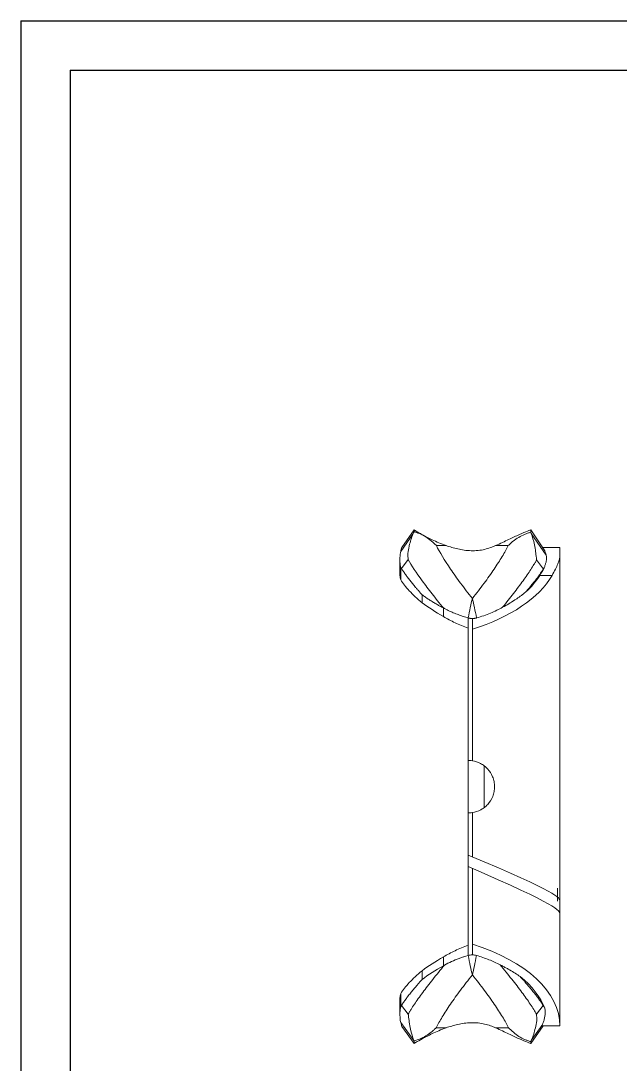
# Model space of a CAD drawing. Header units: inches. Extents: x 1582 to 2189, y 327 to 504.
# Drawn here: x 1581.9 to 1633.2, y 414.5 to 503.9 of the extents above; entities that cross this region are included whole.
import ezdxf

# ---------------------------------------------------------------- set-up
doc = ezdxf.new("R2010")
doc.units = ezdxf.units.IN
doc.header["$LTSCALE"] = 15

msp = doc.modelspace()

# ---------------------------------------------------------------- linework, layer by layer
for p, q in [((1581.852, 503.888), (1832.153, 503.888)), ((1581.852, 503.888), (1581.852, 326.907)), ((1586.066, 499.674), (1827.94, 499.674)), ((1586.066, 499.674), (1586.066, 331.121))]:
    msp.add_line(p, q)
at = {"color": 7, "linetype": 'Continuous', "lineweight": 15}
for p, q in [((1615.457, 459.896), (1614.411, 458.42)), ((1615.552, 460.268), (1614.504, 458.765)), ((1615.552, 460.268), (1615.552, 460.113)), ((1625.552, 460.072), (1625.552, 460.268)), ((1625.552, 460.268), (1626.706, 458.576)), ((1625.595, 459.967), (1626.882, 458.109)), ((1618.312, 458.924), (1617.466, 458.924)), ((1623.621, 458.924), (1622.536, 458.924)), ((1626.575, 458.768), (1628.052, 458.768)), ((1628.052, 458.768), (1628.052, 458.121)), ((1614.344, 457.707), (1614.344, 456.455)), ((1615.047, 457.742), (1614.472, 456.967)), ((1626.061, 457.716), (1626.638, 456.921)), ((1628.052, 458.121), (1628.052, 457.086)), ((1614.346, 456.352), (1614.346, 457.571)), ((1614.418, 455.995), (1614.418, 457.055)), ((1628.052, 428.423), (1628.052, 457.086)), ((1614.346, 456.352), (1614.346, 456.466)), ((1614.346, 456.352), (1614.346, 456.455)), ((1627.379, 456.375), (1626.329, 456.375)), ((1616.235, 454.035), (1616.235, 454.723)), ((1618.069, 452.849), (1618.069, 453.583)), ((1620.204, 451.848), (1620.204, 452.728)), ((1620.552, 452.68), (1620.552, 451.768)), ((1620.204, 440.518), (1620.204, 451.848)), ((1620.552, 451.768), (1620.552, 440.491)), ((1620.204, 436.018), (1620.204, 440.518)), ((1620.552, 440.491), (1620.204, 440.518)), ((1621.552, 436.458), (1621.552, 440.069)), ((1620.204, 436.018), (1620.552, 436.045)), ((1620.204, 424.688), (1620.204, 436.018)), ((1620.552, 436.045), (1620.552, 432.265)), ((1620.552, 431.276), (1620.552, 424.768)), ((1627.852, 428.474), (1627.852, 429.581)), ((1628.052, 428.423), (1628.052, 428.423)), ((1628.052, 427.342), (1628.052, 428.423)), ((1628.052, 427.316), (1628.052, 427.342)), ((1628.052, 427.316), (1628.052, 427.316)), ((1628.052, 419.45), (1628.052, 427.316)), ((1620.204, 423.809), (1620.204, 424.688)), ((1620.552, 423.856), (1620.552, 424.768)), ((1618.069, 422.935), (1618.069, 423.687)), ((1616.235, 421.749), (1616.235, 422.501)), ((1614.346, 418.917), (1614.346, 420.184)), ((1614.346, 420.081), (1614.346, 420.184)), ((1614.418, 419.426), (1614.418, 420.541)), ((1614.344, 420.081), (1614.344, 418.772)), ((1614.477, 419.524), (1615.052, 418.768)), ((1626.627, 419.524), (1626.052, 418.768)), ((1628.052, 419.45), (1628.052, 417.768)), ((1614.411, 418.076), (1615.53, 416.535)), ((1614.504, 417.736), (1615.552, 416.268)), ((1617.448, 417.612), (1618.312, 417.612)), ((1622.536, 417.612), (1623.656, 417.612)), ((1626.624, 417.768), (1625.552, 416.268)), ((1626.521, 417.839), (1625.636, 416.619)), ((1626.487, 417.768), (1628.052, 417.768)), ((1615.552, 416.481), (1615.552, 416.268)), ((1625.552, 416.268), (1625.552, 416.431))]:
    msp.add_line(p, q, dxfattribs=at)
at = {"color": 8, "linetype": 'Continuous', "lineweight": 15}
msp.add_line((1614.504, 458.765), (1614.504, 458.768), dxfattribs=at)
at = {"color": 7, "linetype": 'Continuous', "lineweight": 15}
for centre, major_axis, start_param, end_param in [((1613.052, 458.768), (15, 0), 5.235988, 5.982557), ((1613.052, 458.768), (14, 0), 5.750845, 5.960334), ((1613.052, 417.768), (15, 0), 0, 1.047198), ((1613.052, 417.768), (14, 0), 0.204994, 0.594776)]:
    msp.add_ellipse(centre, major_axis=major_axis, ratio=0.53886, start_param=start_param, end_param=end_param, dxfattribs=at)
for points, knots in [([(1615.047, 457.742), (1615.051, 457.746), (1615.052, 457.751), (1615.054, 457.759), (1615.054, 457.763), (1615.055, 457.773), (1615.055, 457.78), (1615.054, 457.799), (1615.053, 457.811), (1615.05, 457.845), (1615.047, 457.868), (1615.037, 457.933), (1615.03, 457.975), (1615.021, 458.038), (1615.018, 458.058), (1615.014, 458.101), (1615.014, 458.124), (1615.017, 458.197), (1615.023, 458.248), (1615.044, 458.401), (1615.062, 458.503), (1615.101, 458.704), (1615.121, 458.802), (1615.23, 459.277), (1615.335, 459.615), (1615.457, 459.896)], [0, 0, 0, 0, 0.003906, 0.003906, 0.007813, 0.007813, 0.015625, 0.015625, 0.03125, 0.03125, 0.0625, 0.0625, 0.125, 0.125, 0.15625, 0.15625, 0.1875, 0.1875, 0.25, 0.25, 0.375, 0.375, 0.5, 0.5, 1, 1, 1, 1]), ([(1615.552, 460.268), (1615.552, 460.268), (1615.612, 460.232), (1615.846, 460.094), (1616.024, 459.99), (1616.486, 459.737), (1616.77, 459.586), (1617.459, 459.259), (1617.851, 459.086), (1618.312, 458.924)], [0, 0, 0, 0, 0.25, 0.25, 0.5, 0.5, 0.75, 0.75, 1, 1, 1, 1]), ([(1615.552, 460.113), (1615.646, 460.088), (1615.735, 460.061), (1615.909, 459.999), (1615.995, 459.966), (1616.248, 459.855), (1616.412, 459.769), (1616.728, 459.571), (1616.879, 459.459), (1617.097, 459.272), (1617.167, 459.206), (1617.313, 459.069), (1617.389, 458.998), (1617.466, 458.924)], [0, 0, 0, 0, 0.125, 0.125, 0.25, 0.25, 0.5, 0.5, 0.75, 0.75, 0.875, 0.875, 1, 1, 1, 1]), ([(1622.536, 458.924), (1622.748, 459.014), (1622.942, 459.105), (1623.312, 459.28), (1623.487, 459.365), (1623.992, 459.607), (1624.304, 459.752), (1624.861, 459.996), (1625.102, 460.094), (1625.363, 460.196), (1625.433, 460.223), (1625.527, 460.259), (1625.552, 460.268), (1625.552, 460.268)], [0, 0, 0, 0, 0.125, 0.125, 0.25, 0.25, 0.5, 0.5, 0.75, 0.75, 0.875, 0.875, 1, 1, 1, 1]), ([(1625.552, 460.072), (1625.46, 460.046), (1625.373, 460.018), (1625.197, 459.955), (1625.11, 459.921), (1624.853, 459.812), (1624.687, 459.727), (1624.364, 459.537), (1624.208, 459.431), (1623.983, 459.254), (1623.909, 459.192), (1623.764, 459.062), (1623.694, 458.994), (1623.621, 458.924)], [0, 0, 0, 0, 0.125, 0.125, 0.25, 0.25, 0.5, 0.5, 0.75, 0.75, 0.875, 0.875, 1, 1, 1, 1]), ([(1625.595, 459.967), (1625.703, 459.698), (1625.795, 459.368), (1625.909, 458.802), (1625.943, 458.601), (1625.988, 458.283), (1626.002, 458.174), (1626.022, 458.007), (1626.028, 457.951), (1626.038, 457.866), (1626.041, 457.837), (1626.046, 457.793), (1626.047, 457.779), (1626.05, 457.757), (1626.051, 457.749), (1626.054, 457.737), (1626.054, 457.733), (1626.057, 457.725), (1626.058, 457.72), (1626.061, 457.716)], [0, 0, 0, 0, 0.5, 0.5, 0.75, 0.75, 0.875, 0.875, 0.9375, 0.9375, 0.96875, 0.96875, 0.984375, 0.984375, 0.992188, 0.992188, 0.996094, 0.996094, 1, 1, 1, 1]), ([(1614.411, 458.42), (1614.417, 458.446), (1614.428, 458.497), (1614.444, 458.562), (1614.458, 458.618), (1614.471, 458.666), (1614.481, 458.704), (1614.49, 458.734), (1614.498, 458.755), (1614.502, 458.762), (1614.504, 458.765)], [0, 0, 0, 0, 0.125749, 0.251244, 0.3766, 0.501932, 0.627103, 0.751879, 0.876198, 1, 1, 1, 1]), ([(1617.466, 458.924), (1617.744, 458.352), (1618.16, 457.677), (1618.944, 456.526), (1619.234, 456.118), (1619.857, 455.278), (1620.192, 454.843), (1620.552, 454.398)], [0, 0, 0, 0, 0.5, 0.5, 0.75, 0.75, 1, 1, 1, 1]), ([(1622.536, 458.924), (1622.396, 458.865), (1622.25, 458.807), (1621.94, 458.698), (1621.773, 458.646), (1621.422, 458.562), (1621.234, 458.528), (1620.842, 458.488), (1620.644, 458.482), (1620.244, 458.494), (1620.045, 458.511), (1619.665, 458.563), (1619.478, 458.598), (1618.942, 458.718), (1618.617, 458.817), (1618.312, 458.924)], [0, 0, 0, 0, 0.125, 0.125, 0.25, 0.25, 0.375, 0.375, 0.5, 0.5, 0.625, 0.625, 0.75, 0.75, 1, 1, 1, 1]), ([(1620.552, 454.398), (1620.909, 454.842), (1621.241, 455.277), (1621.86, 456.115), (1622.147, 456.521), (1622.669, 457.29), (1622.903, 457.654), (1623.31, 458.328), (1623.483, 458.639), (1623.621, 458.924)], [0, 0, 0, 0, 0.25, 0.25, 0.5, 0.5, 0.75, 0.75, 1, 1, 1, 1]), ([(1614.346, 457.571), (1614.345, 457.623), (1614.344, 457.726), (1614.346, 457.868), (1614.351, 458), (1614.36, 458.121), (1614.373, 458.232), (1614.39, 458.333), (1614.404, 458.391), (1614.411, 458.42)], [0, 0, 0, 0, 0.1443043, 0.2881233, 0.431427, 0.5742387, 0.7166099, 0.8586922, 1, 1, 1, 1]), ([(1618.069, 453.583), (1617.726, 454), (1617.402, 454.405), (1616.794, 455.184), (1616.512, 455.556), (1615.744, 456.604), (1615.331, 457.218), (1615.047, 457.742)], [0, 0, 0, 0, 0.25, 0.25, 0.5, 0.5, 1, 1, 1, 1]), ([(1626.061, 457.716), (1626.027, 457.653), (1625.991, 457.587), (1625.915, 457.454), (1625.875, 457.385), (1625.749, 457.177), (1625.658, 457.032), (1625.364, 456.582), (1625.141, 456.26), (1624.643, 455.57), (1624.37, 455.206), (1623.786, 454.446), (1623.474, 454.051), (1623.145, 453.644)], [0, 0, 0, 0, 0.0625, 0.0625, 0.125, 0.125, 0.25, 0.25, 0.5, 0.5, 0.75, 0.75, 1, 1, 1, 1]), ([(1626.882, 458.109), (1626.888, 458.081), (1626.9, 458.025), (1626.909, 457.933), (1626.91, 457.837), (1626.904, 457.735), (1626.889, 457.628), (1626.866, 457.516), (1626.835, 457.398), (1626.796, 457.275), (1626.75, 457.147), (1626.713, 457.058), (1626.694, 457.013)], [0, 0, 0, 0, 0.098908, 0.197904, 0.297046, 0.396393, 0.496003, 0.595933, 0.696242, 0.796986, 0.89822, 1, 1, 1, 1]), ([(1628.052, 458.121), (1628.052, 457.915), (1627.99, 457.664), (1627.761, 457.081), (1627.594, 456.748), (1627.379, 456.375)], [0, 0, 0, 0, 0.5, 0.5, 1, 1, 1, 1]), ([(1614.418, 457.055), (1614.407, 457.098), (1614.387, 457.184), (1614.365, 457.313), (1614.351, 457.442), (1614.348, 457.528), (1614.346, 457.571)], [0, 0, 0, 0, 0.249911, 0.499748, 0.749711, 1, 1, 1, 1]), ([(1614.472, 456.967), (1614.462, 456.982), (1614.444, 457.012), (1614.426, 457.041), (1614.418, 457.055)], [0, 0, 0, 0, 0.500592, 1, 1, 1, 1]), ([(1616.235, 454.723), (1616.171, 454.795), (1616.043, 454.939), (1615.862, 455.148), (1615.659, 455.387), (1615.439, 455.65), (1615.206, 455.939), (1614.991, 456.217), (1614.794, 456.483), (1614.619, 456.734), (1614.521, 456.89), (1614.472, 456.967)], [0, 0, 0, 0, 0.0842, 0.167169, 0.248919, 0.374202, 0.497419, 0.624966, 0.751201, 0.87619, 1, 1, 1, 1]), ([(1626.638, 456.921), (1626.61, 456.875), (1626.552, 456.783), (1626.456, 456.638), (1626.352, 456.488), (1626.241, 456.332), (1626.121, 456.171), (1625.955, 455.953), (1625.731, 455.671), (1625.44, 455.317), (1625.224, 455.066), (1625.115, 454.939)], [0, 0, 0, 0, 0.082693, 0.16582, 0.249395, 0.333437, 0.41796, 0.502981, 0.665225, 0.830867, 1, 1, 1, 1]), ([(1626.694, 457.013), (1626.685, 456.998), (1626.667, 456.968), (1626.648, 456.937), (1626.638, 456.921)], [0, 0, 0, 0, 0.499394, 1, 1, 1, 1]), ([(1616.235, 454.035), (1615.814, 454.382), (1615.452, 454.721), (1614.845, 455.376), (1614.6, 455.692), (1614.418, 455.995)], [0, 0, 0, 0, 0.5, 0.5, 1, 1, 1, 1]), ([(1618.069, 453.583), (1617.971, 453.635), (1617.793, 453.73), (1617.559, 453.862), (1617.378, 453.968), (1617.245, 454.047), (1617.159, 454.1), (1617.062, 454.157), (1616.945, 454.232), (1616.793, 454.33), (1616.647, 454.428), (1616.505, 454.526), (1616.367, 454.624), (1616.279, 454.69), (1616.235, 454.723)], [0, 0, 0, 0, 0.146208, 0.26583, 0.360035, 0.429729, 0.476389, 0.50013, 0.58551, 0.670036, 0.753728, 0.836606, 0.91869, 1, 1, 1, 1]), ([(1620.204, 452.728), (1620.259, 453.039), (1620.316, 453.335), (1620.433, 453.895), (1620.492, 454.158), (1620.552, 454.398)], [0, 0, 0, 0, 0.5, 0.5, 1, 1, 1, 1]), ([(1620.906, 452.728), (1620.85, 453.039), (1620.791, 453.335), (1620.673, 453.895), (1620.612, 454.158), (1620.552, 454.398)], [0, 0, 0, 0, 0.5, 0.5, 1, 1, 1, 1]), ([(1625.115, 454.939), (1625.057, 454.892), (1624.941, 454.798), (1624.756, 454.657), (1624.563, 454.517), (1624.361, 454.377), (1624.067, 454.183), (1623.668, 453.936), (1623.321, 453.742), (1623.145, 453.644)], [0, 0, 0, 0, 0.101941, 0.205238, 0.309947, 0.416119, 0.523805, 0.75765, 1, 1, 1, 1]), ([(1620.204, 452.728), (1620.132, 452.748), (1619.986, 452.79), (1619.772, 452.859), (1619.557, 452.932), (1619.343, 453.01), (1619.129, 453.093), (1618.915, 453.181), (1618.701, 453.274), (1618.488, 453.372), (1618.276, 453.475), (1618.138, 453.546), (1618.069, 453.583)], [0, 0, 0, 0, 0.090028, 0.182057, 0.276183, 0.372502, 0.471109, 0.572103, 0.67554, 0.781379, 0.889558, 1, 1, 1, 1]), ([(1623.145, 453.644), (1622.817, 453.465), (1622.47, 453.297), (1621.727, 452.99), (1621.333, 452.849), (1620.906, 452.728)], [0, 0, 0, 0, 0.5, 0.5, 1, 1, 1, 1]), ([(1620.204, 451.848), (1619.8, 451.988), (1619.425, 452.147), (1618.715, 452.486), (1618.382, 452.665), (1618.069, 452.849)], [0, 0, 0, 0, 0.5, 0.5, 1, 1, 1, 1]), ([(1620.204, 451.848), (1619.8, 451.988), (1619.425, 452.147), (1618.715, 452.486), (1618.382, 452.665), (1618.069, 452.849)], [0, 0, 0, 0, 0.5, 0.5, 1, 1, 1, 1]), ([(1620.552, 452.68), (1620.529, 452.68), (1620.482, 452.681), (1620.411, 452.687), (1620.34, 452.697), (1620.27, 452.71), (1620.226, 452.722), (1620.204, 452.728)], [0, 0, 0, 0, 0.1904, 0.385481, 0.585488, 0.790403, 1, 1, 1, 1]), ([(1620.906, 452.728), (1620.883, 452.722), (1620.839, 452.71), (1620.77, 452.697), (1620.7, 452.687), (1620.628, 452.681), (1620.578, 452.68), (1620.553, 452.68), (1620.552, 452.68)], [0, 0, 0, 0, 0.206204, 0.406176, 0.602145, 0.796476, 0.991596, 1, 1, 1, 1]), ([(1620.552, 440.491), (1620.803, 440.452), (1621.038, 440.373), (1621.368, 440.197), (1621.476, 440.128), (1621.677, 439.973), (1621.771, 439.887), (1622.033, 439.603), (1622.183, 439.373), (1622.34, 438.987), (1622.382, 438.848), (1622.438, 438.568), (1622.453, 438.425), (1622.454, 438.133), (1622.441, 437.987), (1622.387, 437.706), (1622.346, 437.567), (1622.192, 437.178), (1622.043, 436.947), (1621.78, 436.657), (1621.684, 436.569), (1621.482, 436.412), (1621.377, 436.344), (1621.044, 436.166), (1620.803, 436.085), (1620.552, 436.045)], [0, 0, 0, 0, 0.125, 0.125, 0.1875, 0.1875, 0.25, 0.25, 0.375, 0.375, 0.4375, 0.4375, 0.5, 0.5, 0.5625, 0.5625, 0.625, 0.625, 0.75, 0.75, 0.8125, 0.8125, 0.875, 0.875, 1, 1, 1, 1]), ([(1618.069, 423.687), (1618.382, 423.871), (1618.714, 424.05), (1619.424, 424.388), (1619.801, 424.548), (1620.204, 424.688)], [0, 0, 0, 0, 0.5, 0.5, 1, 1, 1, 1]), ([(1618.069, 423.687), (1618.382, 423.871), (1618.714, 424.05), (1619.424, 424.388), (1619.801, 424.548), (1620.204, 424.688)], [0, 0, 0, 0, 0.5, 0.5, 1, 1, 1, 1]), ([(1620.202, 423.807), (1620.308, 423.837), (1620.429, 423.854), (1620.674, 423.855), (1620.796, 423.837), (1620.903, 423.807)], [0, 0, 0, 0, 0.5, 0.5, 1, 1, 1, 1]), ([(1620.202, 423.807), (1620.257, 423.497), (1620.315, 423.201), (1620.432, 422.643), (1620.492, 422.38), (1620.552, 422.141)], [0, 0, 0, 0, 0.5, 0.5, 1, 1, 1, 1]), ([(1620.903, 423.807), (1620.847, 423.497), (1620.79, 423.201), (1620.672, 422.643), (1620.612, 422.38), (1620.552, 422.141)], [0, 0, 0, 0, 0.5, 0.5, 1, 1, 1, 1]), ([(1620.903, 423.807), (1621.28, 423.701), (1621.632, 423.579), (1622.303, 423.313), (1622.621, 423.169), (1622.921, 423.016)], [0, 0, 0, 0, 0.5, 0.5, 1, 1, 1, 1]), ([(1615.052, 418.768), (1615.088, 418.833), (1615.127, 418.901), (1615.207, 419.039), (1615.25, 419.109), (1615.383, 419.325), (1615.48, 419.474), (1615.792, 419.941), (1616.031, 420.275), (1616.561, 420.99), (1616.852, 421.368), (1617.475, 422.155), (1617.807, 422.564), (1618.158, 422.985)], [0, 0, 0, 0, 0.0625, 0.0625, 0.125, 0.125, 0.25, 0.25, 0.5, 0.5, 0.75, 0.75, 1, 1, 1, 1]), ([(1622.921, 423.016), (1623.017, 422.966), (1623.208, 422.867), (1623.483, 422.718), (1623.824, 422.524), (1624.219, 422.286), (1624.507, 422.091), (1624.648, 421.995)], [0, 0, 0, 0, 0.154542, 0.306278, 0.455275, 0.731734, 1, 1, 1, 1]), ([(1622.921, 423.016), (1623.275, 422.591), (1623.61, 422.179), (1624.239, 421.386), (1624.531, 421.005), (1625.063, 420.29), (1625.303, 419.954), (1625.724, 419.326), (1625.906, 419.033), (1626.052, 418.768)], [0, 0, 0, 0, 0.25, 0.25, 0.5, 0.5, 0.75, 0.75, 1, 1, 1, 1]), ([(1614.418, 420.541), (1614.6, 420.844), (1614.845, 421.16), (1615.452, 421.815), (1615.814, 422.154), (1616.235, 422.501)], [0, 0, 0, 0, 0.5, 0.5, 1, 1, 1, 1]), ([(1620.552, 422.141), (1620.191, 421.697), (1619.855, 421.263), (1619.229, 420.424), (1618.939, 420.018), (1618.411, 419.248), (1618.174, 418.884), (1617.762, 418.209), (1617.587, 417.897), (1617.448, 417.612)], [0, 0, 0, 0, 0.25, 0.25, 0.5, 0.5, 0.75, 0.75, 1, 1, 1, 1]), ([(1623.656, 417.612), (1623.517, 417.898), (1623.34, 418.212), (1622.929, 418.885), (1622.694, 419.246), (1622.168, 420.014), (1621.877, 420.421), (1621.251, 421.261), (1620.914, 421.696), (1620.552, 422.141)], [0, 0, 0, 0, 0.25, 0.25, 0.5, 0.5, 0.75, 0.75, 1, 1, 1, 1]), ([(1624.648, 421.995), (1624.703, 421.935), (1624.812, 421.814), (1624.969, 421.638), (1625.119, 421.467), (1625.315, 421.242), (1625.547, 420.968), (1625.808, 420.651), (1626.047, 420.348), (1626.266, 420.058), (1626.462, 419.781), (1626.572, 419.609), (1626.627, 419.524)], [0, 0, 0, 0, 0.063575, 0.126321, 0.188244, 0.249349, 0.3748, 0.497833, 0.623433, 0.747298, 0.874209, 1, 1, 1, 1]), ([(1614.477, 419.524), (1614.504, 419.566), (1614.558, 419.651), (1614.646, 419.783), (1614.741, 419.92), (1614.875, 420.106), (1615.057, 420.348), (1615.296, 420.651), (1615.557, 420.968), (1615.804, 421.259), (1616.032, 421.521), (1616.167, 421.672), (1616.235, 421.749)], [0, 0, 0, 0, 0.068714, 0.137722, 0.207034, 0.276663, 0.412255, 0.549767, 0.684444, 0.821796, 0.910115, 1, 1, 1, 1]), ([(1614.418, 419.426), (1614.427, 419.442), (1614.447, 419.474), (1614.467, 419.507), (1614.477, 419.524)], [0, 0, 0, 0, 0.499369, 1, 1, 1, 1]), ([(1626.759, 419.304), (1626.766, 419.255), (1626.781, 419.157), (1626.791, 419.01), (1626.791, 418.862), (1626.778, 418.666), (1626.737, 418.423), (1626.652, 418.13), (1626.565, 417.936), (1626.521, 417.839)], [0, 0, 0, 0, 0.09966, 0.199525, 0.2997, 0.400288, 0.597262, 0.79693, 1, 1, 1, 1]), ([(1626.627, 419.524), (1626.65, 419.485), (1626.697, 419.41), (1626.738, 419.339), (1626.759, 419.304)], [0, 0, 0, 0, 0.5014244, 1, 1, 1, 1]), ([(1614.411, 418.077), (1614.399, 418.125), (1614.387, 418.181), (1614.368, 418.301), (1614.361, 418.366), (1614.345, 418.576), (1614.343, 418.736), (1614.346, 418.917)], [0, 0, 0, 0, 0.25, 0.25, 0.5, 0.5, 1, 1, 1, 1]), ([(1615.53, 416.535), (1615.421, 416.798), (1615.328, 417.124), (1615.211, 417.686), (1615.176, 417.886), (1615.129, 418.203), (1615.114, 418.311), (1615.093, 418.477), (1615.087, 418.533), (1615.076, 418.619), (1615.073, 418.647), (1615.068, 418.691), (1615.066, 418.705), (1615.063, 418.728), (1615.062, 418.735), (1615.06, 418.747), (1615.059, 418.751), (1615.057, 418.759), (1615.055, 418.764), (1615.052, 418.768)], [0, 0, 0, 0, 0.5, 0.5, 0.75, 0.75, 0.875, 0.875, 0.9375, 0.9375, 0.96875, 0.96875, 0.984375, 0.984375, 0.992187, 0.992187, 0.996094, 0.996094, 1, 1, 1, 1]), ([(1626.052, 418.768), (1626.049, 418.764), (1626.047, 418.759), (1626.046, 418.751), (1626.045, 418.747), (1626.045, 418.737), (1626.045, 418.73), (1626.045, 418.711), (1626.046, 418.699), (1626.05, 418.664), (1626.053, 418.642), (1626.063, 418.576), (1626.07, 418.534), (1626.079, 418.471), (1626.082, 418.451), (1626.086, 418.407), (1626.085, 418.384), (1626.081, 418.311), (1626.075, 418.26), (1626.039, 418.004), (1625.997, 417.802), (1625.864, 417.232), (1625.758, 416.897), (1625.636, 416.619)], [0, 0, 0, 0, 0.003906, 0.003906, 0.007812, 0.007812, 0.015625, 0.015625, 0.03125, 0.03125, 0.0625, 0.0625, 0.125, 0.125, 0.15625, 0.15625, 0.1875, 0.1875, 0.25, 0.25, 0.5, 0.5, 1, 1, 1, 1]), ([(1615.552, 416.481), (1615.907, 416.586), (1616.243, 416.731), (1616.718, 417.013), (1616.871, 417.117), (1617.093, 417.29), (1617.165, 417.351), (1617.307, 417.477), (1617.376, 417.544), (1617.448, 417.612)], [0, 0, 0, 0, 0.5, 0.5, 0.75, 0.75, 0.875, 0.875, 1, 1, 1, 1]), ([(1615.552, 416.268), (1615.552, 416.268), (1615.612, 416.304), (1615.846, 416.442), (1616.024, 416.546), (1616.486, 416.799), (1616.77, 416.95), (1617.459, 417.277), (1617.851, 417.45), (1618.312, 417.612)], [0, 0, 0, 0, 0.25, 0.25, 0.5, 0.5, 0.75, 0.75, 1, 1, 1, 1]), ([(1618.312, 417.612), (1618.617, 417.719), (1618.943, 417.819), (1619.481, 417.939), (1619.666, 417.973), (1620.047, 418.025), (1620.246, 418.043), (1620.645, 418.054), (1620.846, 418.047), (1621.239, 418.007), (1621.424, 417.974), (1621.778, 417.888), (1621.942, 417.838), (1622.251, 417.729), (1622.396, 417.671), (1622.536, 417.612)], [0, 0, 0, 0, 0.25, 0.25, 0.375, 0.375, 0.5, 0.5, 0.625, 0.625, 0.75, 0.75, 0.875, 0.875, 1, 1, 1, 1]), ([(1622.536, 417.612), (1622.748, 417.522), (1622.942, 417.431), (1623.312, 417.256), (1623.487, 417.171), (1623.992, 416.929), (1624.304, 416.784), (1624.861, 416.54), (1625.102, 416.442), (1625.363, 416.34), (1625.433, 416.313), (1625.527, 416.277), (1625.552, 416.268), (1625.552, 416.268)], [0, 0, 0, 0, 0.125, 0.125, 0.25, 0.25, 0.5, 0.5, 0.75, 0.75, 0.875, 0.875, 1, 1, 1, 1]), ([(1625.552, 416.431), (1625.459, 416.456), (1625.372, 416.484), (1625.199, 416.546), (1625.114, 416.579), (1624.863, 416.69), (1624.7, 416.776), (1624.388, 416.972), (1624.238, 417.083), (1624.022, 417.268), (1623.953, 417.334), (1623.808, 417.469), (1623.733, 417.539), (1623.656, 417.612)], [0, 0, 0, 0, 0.125, 0.125, 0.25, 0.25, 0.5, 0.5, 0.75, 0.75, 0.875, 0.875, 1, 1, 1, 1])]:
    msp.add_open_spline(points, degree=3, knots=knots, dxfattribs=at)
for points in [[(1615.457, 459.896), (1615.49, 459.972), (1615.521, 460.044), (1615.552, 460.113)], [(1625.552, 460.072), (1625.566, 460.038), (1625.58, 460.003), (1625.595, 459.967)], [(1626.706, 458.576), (1626.78, 458.467), (1626.839, 458.312), (1626.882, 458.109)], [(1626.329, 456.375), (1626.47, 456.602), (1626.592, 456.815), (1626.694, 457.013)], [(1614.418, 455.995), (1614.373, 456.117), (1614.349, 456.236), (1614.346, 456.352)], [(1614.346, 456.352), (1614.349, 456.236), (1614.373, 456.117), (1614.418, 455.995)], [(1618.069, 452.849), (1617.401, 453.242), (1616.777, 453.638), (1616.235, 454.035)], [(1620.552, 440.491), (1620.431, 440.51), (1620.312, 440.518), (1620.204, 440.518)], [(1620.204, 436.018), (1620.312, 436.018), (1620.431, 436.026), (1620.552, 436.045)], [(1620.204, 432.411), (1627.993, 429.152), (1628.052, 428.788), (1628.052, 428.423)], [(1628.052, 427.316), (1628.052, 427.684), (1627.992, 428.049), (1620.204, 431.427)], [(1619.428, 423.557), (1619.676, 423.648), (1619.934, 423.732), (1620.204, 423.809)], [(1619.428, 423.557), (1619.674, 423.647), (1619.931, 423.731), (1620.202, 423.807)], [(1620.204, 423.809), (1620.309, 423.838), (1620.429, 423.856), (1620.552, 423.856)], [(1616.235, 422.501), (1616.777, 422.898), (1617.401, 423.294), (1618.069, 423.687)], [(1616.235, 421.749), (1616.774, 422.161), (1617.398, 422.549), (1618.069, 422.935)], [(1618.069, 422.935), (1618.098, 422.952), (1618.128, 422.969), (1618.158, 422.985)], [(1618.158, 422.985), (1618.548, 423.194), (1618.971, 423.387), (1619.428, 423.557)], [(1614.346, 420.184), (1614.349, 420.3), (1614.373, 420.419), (1614.418, 420.541)], [(1614.418, 420.541), (1614.373, 420.419), (1614.349, 420.3), (1614.346, 420.184)], [(1614.346, 418.917), (1614.349, 419.087), (1614.373, 419.257), (1614.418, 419.426)], [(1628.052, 419.45), (1628.052, 419.394), (1628.052, 419.282), (1628.052, 419.123), (1628.052, 418.971), (1628.052, 418.874), (1628.052, 418.827)], [(1614.411, 418.076), (1614.411, 418.077), (1614.411, 418.077), (1614.411, 418.077)], [(1614.504, 417.736), (1614.49, 417.755), (1614.459, 417.87), (1614.411, 418.076)], [(1626.521, 417.839), (1626.51, 417.815), (1626.499, 417.792), (1626.487, 417.768)], [(1625.636, 416.619), (1625.607, 416.553), (1625.579, 416.491), (1625.552, 416.431)], [(1615.552, 416.481), (1615.545, 416.498), (1615.537, 416.516), (1615.53, 416.535)]]:
    msp.add_open_spline(points, degree=3, dxfattribs=at)

doc.saveas('drawing.dxf')
